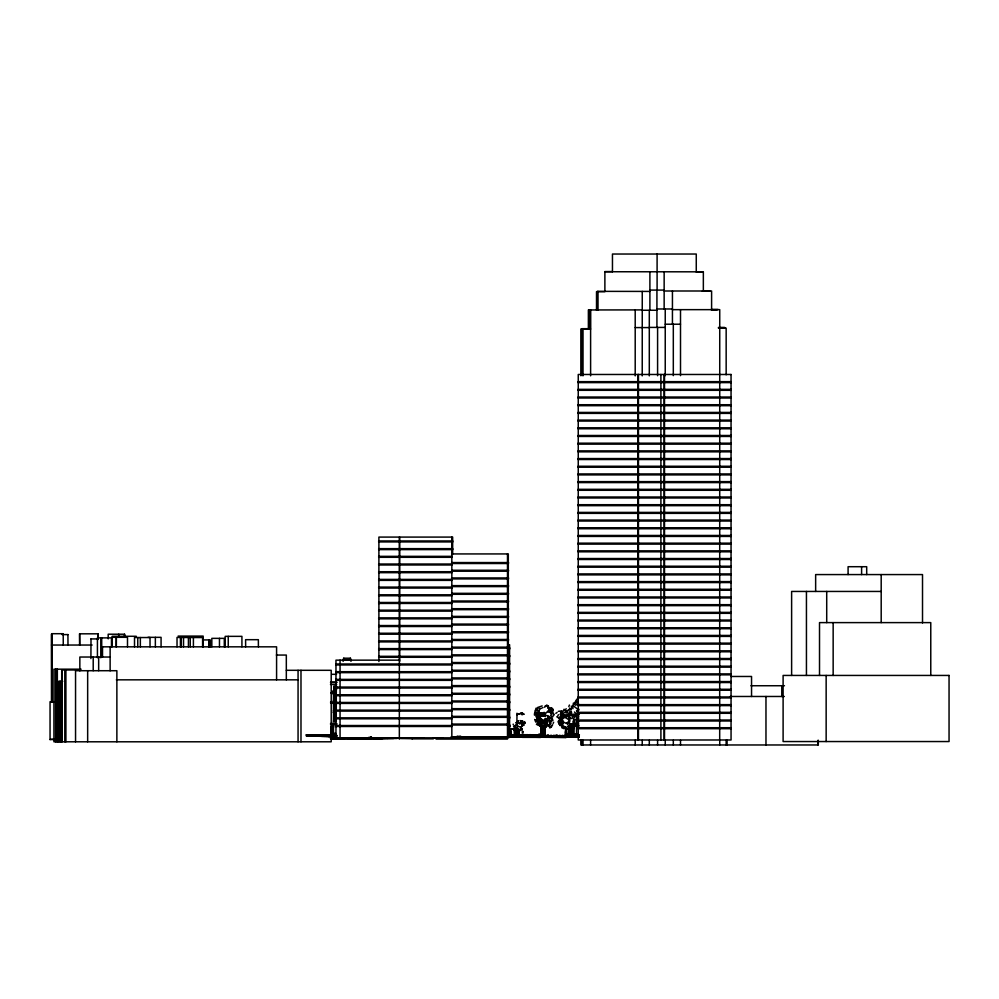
<?xml version="1.0" encoding="UTF-8"?>
<svg xmlns="http://www.w3.org/2000/svg" width="999" height="999" viewBox="0 0 999 999"><rect width="100%" height="100%" fill="white"/><g stroke="black" fill="none" stroke-linecap="round" stroke-linejoin="round"><path stroke-width="1.5" d="M514.485 730.194L514.423 727.097M514.922 735.701L514.872 726.423M515.097 735.177L515.034 728.995M516.683 733.378L516.695 730.419L516.67 734.827M540.871 725.736L540.921 735.002L542.207 735.102M543.843 735.014L543.793 728.845M569.567 728.521L569.617 735.102L569.505 728.945M569.83 735.714L569.78 726.448M571.49 735.052L571.44 724.238L571.89 735.052M576.548 735.177L576.423 713.548M569.792 735.052L569.73 728.945M542.682 729.832L543.506 728.87L542.682 728.87L542.682 735.776M544.505 734.764L544.542 727.871C546.403 726.186 544.193 729.108 543.406 727.559M565.709 727.422L565.621 737.437L544.268 737.212M566.333 735.276L566.196 728.808L566.071 735.976L566.071 729.058M569.105 734.964L569.48 728.134M569.23 728.521L569.193 735.102L569.143 728.521M578.571 715.009L577.772 711.313L576.56 710.689L578.721 709.914L578.733 709.028L577.684 709.165L573.014 705.594M518.768 735.901L518.768 730.656M542.682 728.858L542.582 735.776L543.331 735.589L543.319 727.871M569.005 734.964L569.068 728.383M544.368 734.764L544.43 727.871M565.609 727.422L565.459 735.276L566.995 735.314M566.008 728.795L565.884 735.876L566.683 735.876L566.433 729.058M538.286 713.935L538.299 712.974M443.194 737.749L433.366 738.061M398.913 738.461L412.312 738.723M541.995 735.901L541.995 725.299L541.82 735.901M562.037 718.331L560.676 715.646L560.651 716.945L561.575 714.11M550.087 727.359L549.725 727.934L551.46 726.922L551.635 725.486M536.251 715.684L536.463 717.607M543.231 722.377L540.671 722.439L538.886 720.404L538.823 722.664M541.333 720.529L541.296 722.052M541.808 728.97L541.92 725.299M543.793 722.314L543.856 720.891M548.951 725.649L548.975 724.824M538.411 718.456L538.985 716.758M541.196 734.14L541.246 727.834L541.508 734.14M541.808 734.415L541.833 733.453L541.957 734.415M369.705 737.749L371.74 737.874L363.299 737.911M562.699 726.635C563.411 729.37 560.639 727.497 562.649 727.172L562.874 725.661L564.41 726.548L563.661 727.534M518.369 723.201L517.569 723.164L517.944 722.602L519.43 723.663L521.166 720.803L521.94 726.048M566.033 735.876L567.295 734.427L578.921 734.677L566.658 734.44L567.857 734.49M541.87 733.703L541.82 734.665L541.858 728.109L542.282 735.901L542.082 725.299L542.17 735.901M552.022 718.631L551.336 721.041L549.25 719.742L549.712 721.428L548.476 720.479M540.746 722.839L537.662 720.316L537.549 718.88M538.823 712.062L539.81 708.541M570.928 725.674L571.028 724.213M520.154 727.022L519.33 726.76M520.654 713.473L522.514 713.099M577.135 714.522L577.797 714.173L576.585 714.198L576.485 715.571L575.099 714.073L572.627 716.87M517.869 723.438L517.944 722.602M567.07 715.172L569.068 715.384L569.48 713.336L571.341 711.738L571.778 714.66M517.757 729.869L519.517 730.431M518.906 730.394L519.93 730.631M538.736 715.796L537.737 715.721L538.723 719.005L537.737 715.721L540.047 714.322L547.39 715.771M545.604 726.385L545.192 727.509L543.831 726.685L544.467 724.55L545.704 723.975L547.19 724.962L546.041 727.185L544.655 727.784M538.299 718.393L537.999 715.546M543.156 723.825L544.18 723.476M562.524 724.013L562.35 725.024L561.45 724.675L562.887 723.788L562.862 721.703L560.601 720.192L560.227 723.513M519.43 723.663L520.529 723.513L520.691 722.427M569.068 715.384L571.253 715.034L571.341 711.738M538.973 714.235L539.885 712.836M561.388 723.014L559.952 722.664L559.29 720.716L560.776 720.054L560.464 720.828L562.412 721.303M561.913 722.152L562.862 721.703L566.258 723.438L566.908 722.801M537.662 722.814L539.26 721.228M566.72 735.426L566.87 734.789M566.595 736.026L564.36 736.063L566.57 736.138L566.483 735.014L566.52 737.075L578.995 737.262M536.7 718.156L538.349 715.371L540.222 714.922M570.966 735.651L567.007 735.739L578.296 734.952M545.192 718.381L545.029 719.193L545.978 718.456M534.827 713.948C535.377 709.877 533.429 716.37 535.102 715.134M562.612 717.07L563.386 715.197L564.81 715.346M570.966 734.764L567.307 734.802L579.42 734.877L567.082 734.452L578.896 734.665M571.977 716.246L572.19 715.284M550.524 723.701L548.851 726.523M540.796 714.809L541.433 714.01M568.269 737.012L567.557 737L571.153 737.175L567.557 737.112L567.02 735.714L578.296 735.826L578.309 734.665L574.625 734.552L574.637 735.901L578.296 735.801L570.966 735.826M566.545 736.213L543.044 736.163L544.08 735.913M566.982 735.838L578.296 735.951M540.059 724.063L538.548 722.539M538.898 716.982L539.11 718.293M560.726 718.281L561.163 720.541L563.074 718.606M545.092 725.224L544.443 725.624L545.491 725.486L546.378 723.676L545.491 722.702L544.118 723.239M576.411 725.886L575.674 726.348L575.836 723.763L577.297 723.313L578.646 724.5M547.714 716.333L548.601 717.095L548.239 718.356L548.064 717.519M560.114 714.297L561.638 715.234L560.589 713.149L561.788 711.3L561.738 713.174M547.902 718.568L548.601 717.095M538.336 718.706L540.259 717.07M539.285 718.993L539.984 718.618L541.396 719.992L539.697 721.615L538.036 720.554L537.837 719.043M537.187 718.181L538.336 716.807M571.178 708.89L571.965 706.605L571.216 706.143M569.929 725.699L570.204 724.862L569.717 725.761M343.119 661.338L343.594 658.216L350.512 658.216L350.986 661.338M541.108 713.773L541.408 712.874L542.819 713.848L542.832 713.036L539.722 713.86M577.547 720.978L578.646 721.74L578.234 721.053L731.206 720.991L731.206 720.029L578.096 720.029L577.996 721.74L576.411 723.676L577.16 724.45L575.474 725.087M569.505 727.497L570.529 725.124L569.892 724.962M506.493 736.875L510.826 736.763M539.722 726.011L540.809 723.863M572.614 705.394L574.937 703.046L573.226 703.246M552.435 711.925L553.171 709.939L552.597 708.728L549.812 707.604M515.422 728.845L515.934 727.896M542.844 728.171C543.793 726.173 542.095 729.158 543.931 727.472L544.08 734.402M549.949 724.263L550.399 723.076M573.064 721.703L573.838 719.417L572.439 717.881M568.806 706.605L569.418 705.032M524.45 723.588L524.875 722.502L524.812 723.488M515.984 724.75L515.646 725.549L517.969 726.173M547.427 718.256L547.077 719.317M545.891 722.814L546.028 723.463L547.102 722.539M539.847 714.71L541.208 714.897M539.86 716.807L540.172 716.083M553.134 723.413L553.658 722.215M537.012 718.343L537.737 716.82M537.275 708.653L535.139 711.026L536.176 708.041M543.119 725.823L542.42 726.76L540.846 725.936M546.266 726.223L547.19 724.962M538.473 734.69L541.783 734.977M573.938 721.703L574.35 719.467M537.549 722.215L539.697 721.615M518.056 720.679L517.357 722.202L518.006 721.315M538.623 734.777L537.624 735.539L537.637 736.65L538.573 736.638M538.723 734.427L540.009 734.44M560.901 725.012L561.95 725.124L561.313 724.762M568.493 728.833L569.967 728.995L569.492 735.127L569.355 728.521L569.517 735.102M566.933 729.258L569.917 729.12L568.443 728.708M569.917 728.146L570.354 727.272M572.127 726.061L571.49 727.135M550.412 721.678L551.223 720.966L549.775 722.889L550.849 723.526M539.847 734.552L538.536 734.577L541.833 734.577M544.418 723.563L544.93 720.803L541.446 719.58M573.975 718.031L576.585 714.198M539.01 715.796L539.497 714.959M544.63 720.479L546.441 718.88L547.265 720.903M557.792 715.759L558.429 714.71M543.081 735.514L544.093 735.439L537.699 736.151M577.072 735.177L576.86 733.728L576.011 735.177M566.833 723.276L569.393 720.754L569.942 721.228L568.706 718.306M543.244 727.871L543.069 735.776L546.128 735.938M576.735 700.736L575.961 701.885L577.772 701.685M574.038 722.464L574.512 721.827M544.28 723.026L545.766 722.664L546.928 725.611M551.023 717.369L549.225 718.756L548.426 718.318M563.561 728.658L564.323 727.572L565.072 728.646M575.037 702.297L576.81 699.188L577.909 699.412M540.746 713.761L541.083 714.497M537.749 718.731L537.862 719.692L537.799 716.171M547.265 723.239L547.777 722.639L546.753 723.214M558.766 720.691L558.029 721.703L559.003 723.713M548.226 726.435L550.337 724.063M565.521 710.826L567.02 710.976L566.283 711.962L566.982 712.737L569.48 713.336M553.171 709.939L551.648 711.912L553.171 709.939L552.41 710.152M543.044 735.813L542.869 728.858M569.63 717.407L570.242 718.531L570.953 717.944L567.744 715.147L564.685 714.822M536.513 708.94L538.648 707.879M565.746 727.834L564.747 728.321L564.323 727.572M565.734 715.946L565.284 716.495L567.157 716.857M536.675 719.093L537.4 716.795M559.165 719.068L559.964 718.106M545.591 726.922L545.342 727.871M545.541 725.224L544.805 725.861M540.958 734.964L538.349 735.064L539.972 734.977M538.424 736.063L538.249 735.089L539.148 735.102M564.71 727.459L565.309 726.797M516.358 734.827L516.583 733.378L517.42 734.827M576.236 733.728L577.072 733.978M521.853 729.033L521.665 728.246L520.129 729.245L520.554 729.757M551.473 726.061L552.684 724.737M544.555 707.217L546.865 705.294L548.339 705.893L549.113 709.49L548.376 708.029M572.789 725.724L573.488 724.962M570.604 724.4L569.992 735.714M546.74 721.615L545.891 721.615M550.586 710.751L552.347 708.978L551.623 707.904M538.149 722.015L538.998 721.228M546.89 720.267L545.029 721.203M573.351 722.714L572.452 723.576L573.264 723.726M552.435 717.232L553.796 714.809L552.709 712.262M574.662 726.273L575.349 725.624M520.529 723.513L521.166 720.803M541.995 715.334L541.508 715.784L543.593 716.008M517.007 727.909L515.896 728.683L517.02 729.208M540.334 717.994L541.633 718.868L540.896 718.668M578.109 721.74L578.234 721.053M561.55 715.721L560.914 716.308L560.676 715.646M568.693 709.927L569.368 709.34M517.744 722.639L516.57 723.701L517.182 723.463L515.709 722.602M545.367 716.171L544.355 716.258M559.44 718.106L560.664 717.257M565.559 709.402L566.283 708.791M520.529 726.71L521.041 727.085M550.936 722.052L552.484 720.204L552.422 718.818M542.395 726.073L543.044 725.549M515.197 729.008L515.259 735.177M578.821 721.091L577.759 722.477M545.417 715.296L545.379 713.586L548.414 710.851L550.824 711.95M522.927 724.013L524.875 722.502L522.24 724.163M539.572 725.324L540.884 725.861M540.709 713.398L541.408 712.874M567.032 716.058L567.894 715.409M569.717 714.772L571.028 713.798L570.554 712.212M575.936 714.622L574.15 715.921M538.748 715.159L540.047 714.322L541.421 716.071M549.525 710.027L550.524 709.302M555.831 713.361L557.105 712.437M562.187 714.922L560.252 716.37L560.476 718.106L556.705 716.82M569.068 719.143L569.742 718.668L568.955 718.306M542.882 723.551L539.735 723.014M573.538 703.721L577.509 702.434M546.291 722.876L544.517 722.727M571.403 728.546L572.14 728.021L570.167 726.773M516.071 729.133L515.197 729.807L516.52 729.07M538.049 722.152L539.348 721.615L538.648 721.116L539.235 721.615M546.915 721.503L547.952 720.803L546.753 719.517M570.829 729.607L571.64 729.07M544.08 712.437L543.631 713.935L545.279 715.009L544.08 712.437L544.992 714.285M539.847 726.086L540.796 726.41M576.723 721.94L578.721 720.641L577.285 721.328M544.717 715.709L545.442 715.646M543.119 715.584L541.995 715.596L542.569 715.234M539.073 718.119L537.487 719.53L538.311 719.355M524.6 721.59L524.537 722.677M535.576 721.378L536.488 719.829M563.448 710.689L564.76 709.914M522.877 725.674L522.065 726.048M577.759 724L578.671 723.476L578.196 722.864M570.766 714.185L571.94 714.61M578.721 726.523L576.76 726.797M542.869 726.985L541.72 726.56M577.185 714.697L577.872 714.173M542.295 707.904L542.994 707.529M572.614 724.462L574.462 722.814L574.313 720.616M542.42 723.189L543.556 722.589M567.382 724.725L568.056 724.4M541.995 715.559L542.857 715.434M571.69 724.063L570.779 724.5L568.331 722.327M537.599 716.857L538.911 717.344M577.772 714.26L578.533 713.873M577.834 714.36L579.208 713.835M522.202 725.574L523.064 725.124M563.973 717.906L565.097 717.419L569.168 719.904M544.055 713.149L544.692 712.874L545.192 715.971L544.917 715.184M537.512 707.529L542.157 705.918M565.621 737.437L565.909 734.989L566.945 735.164M568.518 726.46L569.343 726.123M567.02 710.976L564.26 710.576M541.995 719.917L543.206 720.429L543.256 721.615M540.084 708.766L541.271 708.291M521.216 735.988L522.752 736.001L521.828 735.988M521.59 713.149L516.87 714.635L517.807 714.173M509.49 735.801L522.302 735.664L517.894 735.626M522.44 736.95L540.659 737.362L522.315 737.337L522.752 735.664L520.467 735.626M522.577 736.812L508.841 736.95L509.59 736.862M545.179 705.918L546.865 705.294M565.784 735.539L566.558 735.314M574.088 703.708L575.486 703.184M517.807 714.26L518.756 713.823M520.092 736.713L522.315 736.738L506.518 736.8M578.421 713.973L579.183 713.648M522.302 735.664L519.68 735.689M564.198 710.326L564.91 710.089M538.748 717.482L541.183 715.784L540.496 715.034M578.571 703.721L575.474 705.207L574.338 704.083M522.077 736.837L517.082 736.925M573.588 715.184L572.777 715.309L573.164 716.246M518.818 713.998L520.679 713.386M535.576 719.904L536.038 719.829M567.969 726.922L571.378 723.95M539.497 718.169L537.974 718.194M547.702 706.081L548.339 705.893L547.564 706.443L547.839 708.154M559.89 724.462L560.764 724.2L559.14 722.677M543.631 713.935L541.283 714.66M522.315 735.888L508.628 735.776M549.225 718.756L550.936 718.269M522.352 737.237L520.641 737.062M521.915 735.801L509.153 735.838M566.77 735.214L564.897 735.301L578.296 735.027L566.383 735.314M546.078 725.262L546.99 725.012M568.369 723.014L569.118 722.826M569.03 726.335L567.182 726.723M565.684 735.114L567.045 734.814M560.814 712.574L561.688 712.262M548.913 709.814L549.188 711.962L549.038 710.963M569.792 725.074L570.741 724.874M561.351 711.9L562.849 711.575M543.406 727.984L544.318 727.859M575.099 719.804L577.035 719.405L578.209 717.182L578.846 718.269M536.913 717.394L537.812 717.207M540.659 736.275L540.609 737.362M516.258 724.1L517.02 723.975L517.395 725.436M542.869 715.621L544.73 715.833M517.757 720.903L518.493 720.791M519.38 735.177L522.44 735.102L521.366 735.064M560.402 711.226L562.037 711.026M415.384 737.761L414.135 737.786L415.759 737.749M521.615 735.139L520.766 735.152L522.29 735.114M520.966 735.514L522.315 735.426M541.82 726.76L540.297 726.535M529.957 735.376L529.22 735.439L531.393 735.364L530.656 735.439M532.829 735.364L532.08 735.426L534.265 735.351L533.516 735.426M535.689 735.351L534.952 735.414L537.125 735.351L536.388 735.414M522.04 735.489L522.789 735.414L521.628 735.414M511.7 735.189L521.865 735.127M567.994 734.49L567.12 734.44L569.78 734.552M558.316 711.325L559.927 711.213M542.145 713.773L543.444 713.686M538.424 735.064L541.421 735.102M539.91 735.514L538.236 735.526L541.046 735.464M567.557 729.183L568.781 729.108L568.156 728.646M522.427 735.464L521.615 735.476M544.405 735.976L545.978 735.926L545.978 737.012L537.649 736.862L543.231 736.975M545.841 735.976L546.928 735.913L537.637 735.701L542.644 735.651M331.106 736.663L333.291 736.55L333.241 735.476L332.217 735.526M332.767 736.575L332.217 736.538M554.058 735.938L552.959 736.001L555.481 735.938L554.383 736.001M556.905 735.951L555.806 736.013L558.329 735.951L557.242 736.013M521.578 713.149L522.539 713.099M331.568 735.439L333.291 735.476L331.019 735.589M527.959 734.777L530.656 734.715L529.233 734.715M530.794 734.789L533.491 734.74M523.701 734.752L526.398 734.702M526.535 734.764L527.809 734.702L525.124 734.764M520.866 734.752L523.551 734.69M566.933 734.964L565.921 734.989M517.182 734.752L519.742 734.764M520.716 734.69L519.443 734.752L522.14 734.69M544.08 735.077C541.733 736.313 546.191 730.569 544.18 727.297M414.135 737.786L415.072 737.761M399.775 738.124L400.499 738.099M421.815 737.749L405.956 738.186M513.036 724.287L513.523 724.312M396.89 738.161L397.614 738.136M410.601 737.761L404.97 737.861M423.876 737.749L401.635 738.298M406.418 737.824L408.916 737.811L403.371 737.949M407.804 737.811L410.339 737.749M452.11 736.862L456.431 736.75M521.316 735.139L520.292 735.152M543.394 736.138L544.018 727.297M401.71 737.986L413.911 737.761M398.788 738.011L403.471 737.911M403.821 737.999L406.705 737.936M451.398 736.837L455.731 736.75M398.326 738.024L404.62 737.974M452.722 737.012L464.26 736.775M403.683 738.261L389.398 738.286M519.855 735.164L520.591 735.152M394.33 738.099L406.543 737.761M398.838 738.099L384.39 738.249M451.473 737.562L460.127 737.387M543.506 737.274L566.52 737.424M333.828 737.911L343.094 737.924M399.038 738.036L387.162 738.348M397.302 738.386L330.956 738.573M393.594 738.473L331.568 738.898M518.856 735.189L519.717 735.177M389.997 738.186L391.571 738.149M391.933 738.124L396.153 738.099M387.962 738.311L384.278 738.398A117.258 3.047 -0.8 0 1 380.095 738.386L377.485 738.373L385.164 738.211M490.984 736.8L492.195 736.763L477.984 736.95M517.719 735.202L518.656 735.189M519.393 735.539L513.998 735.614M386.138 738.249L387.587 738.224L384.69 738.224M390.934 738.136L392.382 738.111M393.256 738.136L394.705 738.124M378.621 738.286L387.237 738.224M399.775 737.999L400.499 737.986M379.957 738.461L382.842 738.423M330.756 737.25L336.213 737.187M333.991 737.212L336.875 737.175M509.178 734.864L511.675 734.952M510.089 735.152L509.115 735.227M515.809 735.227L517.457 735.214M377.073 738.511L384.59 738.249M386.613 738.199L391.82 738.161M396.89 738.074L397.614 738.074M375.624 738.523L377.859 738.461M330.544 737.187L331.98 737.175M508.853 734.989L510.264 734.964M331.393 737.175L336.313 737.125M567.345 734.427L578.296 734.652M331.356 737.537L335.689 737.487M513.698 735.252L516.158 735.227M537.624 735.564L538.573 735.564M388.723 738.199L390.159 738.186M373.539 738.511L378.584 738.348M511.263 734.44L508.503 734.615M508.404 735.052L511.388 734.902M514.622 734.977L518.331 735.002M517.557 735.014L508.766 735.289L514.797 735.239M508.591 735.664L514.348 735.614M469.318 737.037L479.595 736.9M488.424 736.962L507.155 736.763M374.113 738.411L375.686 738.386M386.039 738.236L387.475 738.224M475.786 737.299L507.892 736.787M370.267 738.448L374.588 738.398M383.229 738.236L381.506 738.273M468.843 737.412L492.32 737.125L491.608 737.125M508.941 733.316L510.876 733.303M508.341 734.377L511.538 734.253M508.578 736.063L517.157 735.988M464.985 737.075L470.929 736.987M468.631 737.175L481.443 737.15M369.917 738.448L371.366 738.436M464.51 737.437L471.453 737.349M366.883 738.473L371.216 738.436M378.896 738.273L380.332 738.261M317.744 735.951L316.733 735.926L316.733 734.839L319.755 734.939M508.766 734.415L511.7 734.415M316.733 735.926L331.356 736.076M330.944 736.95L333.991 736.925M515.521 736.001L517.832 735.901L517.807 737.012L454.42 737.487M331.406 737.312L335.739 737.287M465.771 736.787L470.429 736.763M466.595 737.025L462.087 737.1M364.747 737.761L360.414 737.786M456.58 737.237L457.704 737.225M463.936 737.2L472.564 737.112M475 737.1L507.492 736.875L506.805 736.875M461.625 737.462L467.132 737.387M520.716 736.987L517.082 737.025L517.832 735.826L517.082 735.851M362.55 738.498L367.37 738.473M380.07 738.286L382.068 738.273M537.275 722.926L538.823 723.576M509.602 734.452L511.338 734.427M331.281 735.726L334.265 735.714M508.416 734.764L510.314 734.752M566.183 734.952L566.558 734.952M516.982 735.626L514.847 735.701M333.079 736.937L336.875 736.912M331.368 736.812L334.503 736.8M516.808 735.988L517.807 735.938M522.465 735.988L523.838 735.963M461.438 736.812L466.87 736.775M461.101 736.812L463.711 737.05M516.595 736.713L513.748 736.738L520.229 736.7L519.018 736.713M459.203 737.112L466.795 737.15M467.769 737.137L476.111 737.1M356.468 737.799L363.012 737.774M462.799 737.412L459.99 737.312L459.99 736.238M520.691 737.025L519.967 737.025L519.992 735.801L520.691 737.025L517.107 737L519.617 737.062M458.741 737.474L460.189 737.474M374.538 738.298L375.986 738.298M358.229 738.523L363.037 738.498M377.185 738.298L379.42 738.286M561.538 723.788L562.887 723.788M307.355 734.802L306.406 734.802L306.406 735.876L312.924 736.026M508.803 734.64L511.138 734.627M508.703 734.752L511.226 734.752M306.406 735.876L309.865 735.913L309.24 735.888L309.815 734.827L308.803 734.802L308.803 735.888M331.768 735.726L336.576 735.701L332.917 735.714M566.533 735.876L566.083 728.808M508.803 735.726L511.138 735.714M516.458 735.639L518.356 735.626M334.265 736.8L335.951 736.787M516.982 735.988L519.617 735.988M456.006 736.825L461.775 736.812M461.026 737.175L452.16 737.087M463.086 737.162L468.868 737.137M358.978 737.799L347.44 737.824M456.705 737.2L461.75 737.212M461.638 737.162L464.11 737.15M353.209 737.811L356.094 737.811M458.091 737.587L452.335 737.599M330.469 738.411L373.089 738.311L364.76 738.311M353.896 738.536L358.716 738.523M369.293 738.323L370.741 738.311L370.704 737.237M374.3 738.311L375.924 738.298M352.934 738.536L354.383 738.536M517.882 734.702L519.293 734.69L517.37 734.752M540.921 735.464L541.645 735.551M451.336 736.837L457.105 736.837M537.637 736.725L542.644 736.725M451.985 737.137L462.662 737.15M452.709 737.449L455.594 737.449M367.295 738.323L370.954 738.311L370.954 737.225M348.601 738.548L354.033 738.536M364.972 738.323L367.857 738.323M342.457 738.761L330.919 738.773M348.114 738.548L349.7 738.548M612.462 271.578L604.882 271.578L604.882 291.683L596.515 291.683L596.515 310.214M604.919 271.74L703.346 271.828L703.346 291.034M702.697 272.065L696.266 272.065L696.266 254.033L612.462 254.033L612.462 271.74M649.899 290.085L664.148 290.085M664.148 290.996L711.6 290.996L711.6 309.653M702.322 291.184L709.952 291.184M649.899 291.421L597.34 291.358L597.34 310.264M656.93 308.978L672.439 308.978M711.163 309.465L718.031 309.465M672.439 309.653L719.742 309.653L719.692 739.984M642.257 309.902L588.374 309.952L588.374 329.008M711.226 309.777L716.97 309.777M642.257 310.252L656.93 310.252M665.234 324.213L680.506 324.213M649.3 327.41L665.234 327.41M718.481 327.422L724.55 327.422M635.202 327.585L649.3 327.585M718.356 327.984L725.286 327.984M719.392 328.147L726.161 328.147L726.161 374.812M590.347 328.696L581.98 328.696L581.98 375.474M590.609 329.096L580.844 329.008L580.844 375.749M452.797 540.958L378.696 540.958L378.696 541.92L452.797 541.92M452.797 548.651L378.696 548.651L378.696 549.612L452.797 549.612M451.835 553.933L508.304 553.933L508.329 737.05M881.193 591.445L791.62 591.445L791.62 675.436M79.67 633.816L79.67 645.042L79.558 633.816L98.252 633.816L98.252 639.422L98.152 633.816M124.55 634.215L124.55 637.312L124.6 634.215L108.179 634.215L108.229 638.861M62.038 634.59L67.982 634.59M178.109 636.088L203.159 636.088L203.234 646.828M136.289 636.276L112.238 636.276L112.238 639.285M147.989 637.337L161.076 637.337L161.076 646.828M90.909 638.923L97.827 638.923M202.972 639.922L210.302 639.922L210.302 646.828M508.329 644.767L509.59 644.767L509.59 737.05L451.56 737.05M51.473 645.042L92.133 645.042M101.711 646.828L276.586 646.828L276.586 679.832M508.329 647.889L509.74 647.889L509.74 648.851L508.329 648.851L508.454 647.152L451.685 647.152L451.685 648.114L508.454 648.114M276.348 655.057L286.326 655.057L286.326 679.832M508.329 655.581L509.74 655.581L509.74 656.543L508.329 656.543L508.454 654.845L451.685 654.845L451.685 655.806L508.454 655.806M110.127 657.03L79.845 657.03L79.845 670.903M343.594 659.902L350.512 659.902M399.637 660.152L335.964 660.152L335.964 737.786L331.568 737.811M508.329 663.274L509.74 663.274L509.74 664.235L508.329 664.235L508.454 662.537L451.685 662.537L451.685 663.498L508.454 663.498M81.094 669.18L53.934 669.18L53.934 741.795L331.206 741.795L331.206 670.304L286.326 670.304M80.457 669.979L61.701 669.979L61.701 741.795M508.329 670.966L509.74 670.966L509.74 671.927L508.329 671.927L508.454 670.229L451.685 670.229L451.685 671.191L508.454 671.191M331.893 674.313L336.526 674.313M731.131 676.473L751.548 676.473L751.548 696.478M508.329 678.646L509.74 678.646L509.74 679.607L508.329 679.607L508.454 677.921L451.685 677.921L451.685 678.883L508.454 678.883M116.359 679.832L298.064 679.832M62.712 681.318L58.529 681.318L58.529 741.795M330.582 682.13L336.813 682.13M330.519 682.492L336.813 682.492M330.482 684.465L336.7 684.415M750.936 685.739L784.465 685.739M334.278 686.338L336.675 686.338M508.329 686.338L509.74 686.338L509.74 687.3L508.329 687.3L508.454 685.614L451.685 685.614L451.685 686.575L508.454 686.575M334.278 687.924L336.675 687.924M334.278 689.697L336.675 689.697M333.791 689.984L336.039 689.984M336.039 690.272L333.791 690.272L333.891 686.051L334.278 689.984M331.88 691.146L336.401 691.146M331.156 692.582L336.401 692.582M331.156 693.181L335.701 693.181M336.226 693.493L333.241 693.493L333.241 694.218L336.226 694.218M508.329 694.03L509.74 694.03L509.74 694.992L508.329 694.992L508.454 693.294L451.685 693.294L451.685 694.255L508.454 694.255M333.916 694.505L336.001 694.505M730.182 696.478L784.302 696.478M333.916 697.14L336.001 697.277M333.916 700.511L336.001 700.511M333.429 700.799L336.151 700.799M336.151 701.086L333.429 701.086L333.529 694.218M54.321 701.735L50.05 701.735L50.05 739.56M508.329 701.723L509.74 701.723L509.74 702.684L508.329 702.684L508.454 700.986L451.685 700.986L451.685 701.947L508.454 701.947M330.569 702.072L336.775 702.072M330.569 702.796L336.775 702.796M336.226 703.583L333.241 703.583L333.241 702.871M333.916 703.883L336.001 703.883M508.329 709.415L509.74 709.415L509.74 710.376L508.329 710.376L508.454 708.678L451.685 708.678L451.685 709.64L508.454 709.64M333.916 710.364L336.001 710.364M333.429 710.651L336.151 710.651M336.151 710.938L333.429 710.938L333.529 703.583M336.226 711.763L333.241 711.763L333.241 712.487L336.226 712.487M333.916 712.774L336.001 712.774M333.916 716.37L336.001 716.37M572.839 716.246L573.551 716.246M333.916 716.52L336.001 716.52M508.329 717.107L509.74 717.107L509.74 718.069L508.329 718.069L508.454 716.37L451.685 716.37L451.685 717.332L508.454 717.332M333.916 720.941L336.001 720.941M333.429 721.228L336.151 721.228M336.151 721.515L333.429 721.515L333.529 712.487M546.728 721.915L547.539 721.915M331.094 723.226L335.614 723.226M330.544 723.825L336.738 723.825M330.482 724.025L336.888 724.025M509.053 724.337L509.652 726.972L509.19 724.337M573.651 724.525L572.564 724.525L572.564 727.16L573.651 727.16M331.281 724.874L335.939 724.874M508.329 724.799L509.74 724.799M571.84 724.962L570.766 724.962L570.766 727.609L571.84 727.609M508.454 725.024L451.685 725.024L451.685 724.063L508.454 724.063L508.466 725.749L509.74 725.749M524.238 725.124L523.314 724.662M331.406 726.186L333.753 726.186L333.753 726.897L331.406 726.897M330.844 727.185L333.092 727.185M540.684 727.559L541.508 727.559M573.626 727.884L572.452 727.884L572.39 729.282M518.444 726.323L516.171 728.308L514.448 728.096L514.547 735.139L514.373 729.245M541.383 728.283L542.22 728.283M571.678 728.321L572.827 728.321L572.827 729.282L571.678 729.282M569.48 728.87L570.304 728.87L569.48 729.832M572.452 728.845L573.626 728.845M515.147 729.058L510.601 728.933L510.601 735.139L510.776 729.245M569.58 728.983L570.404 729.944M510.601 729.245L514.547 729.245M541.383 729.245L542.22 729.245M330.844 729.532L333.092 729.382M569.318 729.357L570.142 729.357M515.134 729.932L513.961 729.932L513.961 728.97M330.844 732.23L333.092 732.23M330.681 732.529L333.566 732.529L330.681 732.816M331.256 733.441L335.901 733.441M516.358 733.616L517.42 733.616M508.404 734.515L511.5 734.515M514.298 734.74L517.382 734.74M573.801 734.615L573.713 723.8M510.776 734.777L514.46 734.777M543.256 735.052L544.255 735.014L544.243 727.297M515.022 735.177L515.484 728.995L515.434 735.177M519.355 735.626L519.942 735.626M541.57 735.564L537.637 735.701M569.755 735.714L570.204 724.899L570.167 735.714M451.835 736.787L508.304 736.787M451.536 737.499L452.972 737.499M335.964 737.786L508.778 737.874M333.953 737.999L342.108 737.986M366.496 738.011L370.829 738.011M362.949 738.336L365.846 738.323L360.651 738.298M365.06 738.011L366.658 738.011M373.489 738.323L396.84 738.323M340.896 738.548L344.268 738.548M412.025 738.86L433.329 738.86M436.039 739.073L507.492 739.073M51.473 739.248L55.082 739.248M49.95 739.56L54.57 739.56M514.647 734.74L515.846 734.74M519.68 734.764L518.881 734.764M522.277 734.752L524.975 734.69M325.187 735.089L336.563 735.202L332.917 735.276M540.696 735.501L542.07 735.514M528.833 736.263L540.859 736.288L537.949 736.163M522.29 736.201L529.07 736.263M451.511 737.175L452.959 737.175M341.383 737.824L331.081 737.811M338.286 737.999L371.591 738.311L371.591 737.225M358.604 738.323L361.501 738.323M338.499 738.548L341.383 738.548M355.706 738.323L359.203 738.323M330.781 738.536L339.598 738.548M537.45 717.369L538.424 717.369M515.609 734.74L516.708 734.74M335.227 735.102L306.206 734.789L313.948 734.977M577.659 736.026C573.001 736.3 567.669 735.014 565.871 737.025M334.166 735.252L327.497 735.227L335.314 735.464M520.467 735.988L521.49 735.988M522.315 736.251L523.301 736.251M309.24 735.888L318.781 735.988M538.099 736.812L544.268 736.85M329.121 735.202L327.847 735.164L327.822 736.313L336.476 736.35M353.421 738.311L356.306 738.323M358.991 738.298L363.062 738.298M348.464 738.298L354.245 738.311M354.657 738.286L360.177 738.286M579.295 736.038L567.307 735.926L567.282 734.502M332.143 735.252L336.476 735.264M579.095 737.112L567.532 737.075L571.153 737.087M347.652 738.298L349.101 738.298M351.773 738.273L355.844 738.273M331.293 738.149L341.883 738.224M352.959 738.261L331.069 738.211M336.863 738.236L338.998 738.249M539.672 735.464L538.286 735.451M521.166 735.639L521.441 735.639M571.316 737.137L567.469 736.875L570.516 737M331.581 738.161L333.017 738.174M330.557 738.199L331.793 738.211M567.307 735.364L578.296 735.526M570.966 735.089L574.625 735.089M534.902 734.752L536.326 734.764M518.481 734.752L519.268 734.764M514.41 734.964L515.859 734.977M570.966 735.526L578.296 735.589L567.057 735.489L578.296 735.439M567.307 734.665L574.625 734.777M574.625 735.364L578.296 735.264M517.232 734.989L518.681 735.002M515.122 734.977L519.93 735.027M514.785 735.314L519.168 735.376M516.033 735.326L516.933 735.339M521.828 735.639L512.375 735.664M518.681 735.364L521.865 735.414M326.198 734.864L327.36 734.877M519.38 735.027L522.002 735.064M519.617 735.376L520.966 735.401M567.469 736.85L569.63 736.9M570.354 736.962L571.078 736.962M575.761 737.187L573.638 737.15M576.835 737.2L579.095 737.237M542.332 714.422L543.643 715.396L542.794 714.847M567.282 735.177L565.721 735.139M540.659 735.913L541.133 737M575.724 737.187L576.873 737.2M515.309 727.971L515.322 735.701L515.247 727.971L516.071 728.184M328.796 735.439L330.569 735.476M330.569 735.414L332.28 735.451M336.576 735.376L328.883 735.189M333.291 735.476L325.224 735.364M334.29 735.326L335.327 735.351M326.785 735.401L327.797 735.426M332.28 736.538L330.182 736.488M335.327 736.425L336.363 736.45M334.29 736.4L336.139 736.45M335.314 736.55L328.147 736.45M521.803 721.078L522.864 721.091L521.977 720.828M544.155 722.951L545.067 722.976M333.029 735.289L335.102 735.339M327.123 735.339L329.22 735.389M324.75 735.351L325.761 735.376M326.111 735.314L328.009 735.364M333.029 736.375L335.102 736.425M330.956 736.325L333.254 736.375M326.111 736.4L328.209 736.45M568.106 737.062L571.715 737.05L570.916 737.112M327.834 734.902L327.16 734.877L336.688 735.501M323.351 735.314L326.96 735.339L320.866 735.177M328.321 735.976L327.834 735.976M326.161 736.4L324.076 736.35M331.193 736.325L325.774 736.188M321.69 736.363L330.931 736.588L330.931 735.514M572.827 734.64L577.122 734.752M323.052 735.239L324.126 735.264M325.774 735.114L328.733 735.189M318.094 735.177L323.351 735.252M313.736 734.964L320.667 735.252M328.084 736.251L329.121 736.275M324.126 736.35L316.596 736.213M322.04 736.288L310.489 736.026M573.076 734.64L568.718 734.515M572.09 734.615L574.487 734.677M574.962 734.702L576.898 734.752M335.427 735.127L336.413 735.139M321.341 734.989L326.96 735.139M331.768 735.014L336.326 735.489M319.755 735.152L321.079 735.189M322.665 735.027L323.951 735.064M318.631 735.189L310.964 734.964M318.981 735.127L320.055 735.152M336.413 736.213L330.869 736.076M323.701 736.138L326.024 736.201M332.392 736.113L336.326 736.575M322.665 736.101L323.951 736.138M570.554 734.577L572.352 734.627M330.382 734.977L333.379 735.052M321.628 734.989L323.801 735.052M333.304 735.401L329.258 735.189M317.307 735.077L322.153 735.014M330.282 735.314L332.292 735.376M314.56 735.077L315.584 735.102M321.628 736.076L322.914 736.113M319.817 736.013L321.878 736.076M569.58 734.552L570.866 734.577M328.359 734.914L330.344 734.964M319.555 734.927L320.592 734.964M327.185 734.877L329.358 734.927M312.525 735.014L313.536 735.039M328.846 736.013L330.344 736.038M318.519 735.976L320.592 736.038M330.282 736.4L327.822 736.313M314.91 736.088L315.984 736.113M314.96 736.088L312.874 736.013M316.733 734.839L317.744 734.877M310.489 734.939L311.501 734.977M311.85 734.902L312.924 734.939M317.507 734.864L316.458 734.827L316.471 735.913M312.537 734.927L307.43 734.839M568.968 723.376L570.367 723.438M537.649 736.151L538.773 736.201M543.106 736.887L545.978 737.012M568.331 710.451L567.594 710.414L568.718 710.689M543.831 726.685L542.357 727.122L542.869 727.722M562.062 725.049L562.387 725.898M539.81 725.561L539.535 724.762M538.936 735.064L538.936 736.151M537.687 720.341L537.087 721.016L538.386 722.439M543.206 736.65L543.094 727.871M547.527 711.55L549.113 711.763M540.334 725.099L538.274 724.625M536.288 716.47L537.999 717.282L537.425 715.596L538.473 715.721M538.661 725.386L536.376 724.312M539.085 724.787L539.835 724.899M549.088 725.286L547.027 724.974L545.641 722.464M566.982 712.737L564.248 712.649L562.112 714.073L560.589 713.149M560.789 716.458L560.414 717.307M539.298 710.601L536.638 710.089L537.35 712.399L539.248 713.573M551.91 712.786L550.074 712.412L549.85 711.45M537.612 720.516L539.46 721.103M518.918 730.269L519.967 730.506M538.761 724.899L537.312 723.676M550.424 735.401L551.573 735.326M554.457 735.339L553.296 735.401M564.822 735.464L565.983 735.401M563.099 735.376L561.95 735.439M560.227 735.364L559.065 735.426M541.446 727.784L542.457 728.046M520.117 720.529L521.178 721.303M567.295 715.584L570.117 717.794M570.292 718.481L571.078 718.718M573.289 714.16L574.375 714.522M521.84 721.678L524.288 722.789M558.354 718.106L560.451 718.893M541.321 722.752L541.995 723.014L541.995 721.615M522.052 730.057L521.066 728.583M550.649 726.585L551.46 726.922M577.647 725.124L578.646 725.549M551.773 719.767L552.934 720.254M563.911 727.809L564.772 728.209M547.402 715.584L549 716.333M565.022 727.747L566.333 728.408M536.575 714.347L534.964 712.387L538.898 715.122M514.822 726.061L515.534 726.435M541.408 726.623L542.107 726.985M547.789 717.582L548.538 717.994M541.957 727.422L540.784 726.985L541.957 727.871L541.833 726.385M525.374 736.013L526.71 735.951M573.463 721.503L574.712 722.252M570.167 708.616L571.328 709.327L569.492 708.079M578.396 710.589L576.748 711.887L577.647 712.499M560.589 719.317L563.374 721.116M531.143 736.001L532.479 735.926M521.578 729.757L521.903 728.433M538.036 720.554L538.036 721.778L537.799 721.116M534.964 712.387L537.524 714.085M577.722 721.003L578.808 721.74M550.549 713.673L551.735 714.51M577.684 709.165L578.721 709.914M564.023 709.253L564.685 709.752M543.606 735.027L543.631 736.138M550.611 715.434L551.748 716.333M568.081 728.596L569.917 729.432L569.917 735.052L569.942 724.312M563.386 714.297L564.385 715.147M538.886 720.404L540.022 721.365M578.021 715.446L578.921 716.221M569.742 711.226L570.641 712.062M539.685 725.611L540.184 725.599M564.41 716.758L565.097 717.419M562.375 715.421L563.161 716.196M535.876 722.165L534.677 719.467M570.367 709.44L571.091 710.164M564.635 727.684L565.372 728.433M549.925 717.145L550.686 717.931M564.934 727.347L565.771 728.234M534.665 712.412L536.613 714.447M574.45 711.975L575.374 712.949M540.209 725.848L541.071 726.086L540.621 725.524M578.121 724.824L578.846 725.636M571.028 713.798L571.253 715.034L571.266 714.123M560.027 723.501L560.589 724.163M538.536 724.712L539.323 725.699M558.916 723.726L559.602 724.612M545.104 722.889L546.203 724.337M548.414 710.851L549.038 711.7M552.347 708.978L553.059 710.052M544.88 722.752L545.704 723.975M541.458 726.261L542.282 727.459M541.396 726.298L542.232 727.509M517.095 733.378L517.12 734.827L517.17 730.419L517.27 734.827M537.425 715.596L537.962 716.47M540.809 725.349L542.02 727.247L540.759 725.386M574.512 723.488L575.062 724.387M513.486 725.873L513.873 726.573M518.968 729.57L518.369 728.583M537.837 716.745L539.098 719.155M560.864 724.924L561.426 726.211M514.572 726.323L514.785 727.659M559.502 724.025L559.915 725.561M553.483 713.523L553.833 714.897M539.772 720.953L539.885 721.615M515.734 728.021L515.834 728.671M537.712 716.47L537.824 717.307M562.1 725.911L562.2 726.86M517.007 713.199L516.895 721.553M572.889 707.18L572.927 708.716M576.748 733.728L576.76 735.177M569.53 734.964L569.48 728.383L569.43 734.964M545.004 726.498L545.067 734.764M544.243 727.659L544.305 734.552M544.905 727.871L544.942 734.764M544.143 727.659L544.168 734.552M566.445 728.795L566.483 734.914M541.308 727.284L541.321 735.002L541.246 727.284M514.872 730.194L514.872 727.097L514.81 730.194M571.803 724.238L571.828 735.052M570.042 726.335L570.054 734.053M930.768 675.436L930.768 622.614L819.517 622.614L819.517 675.436M922.514 622.951L922.514 574.575L815.646 574.575L815.646 591.445M881.193 574.575L881.193 622.614M866.695 574.575L866.695 566.708L848.089 566.708L848.089 574.575M861.6 566.708L861.6 574.575M833.154 622.614L833.154 675.436M826.71 591.445L826.71 622.614M826.148 675.436L826.148 741.545M818.293 740.296L818.293 744.967L580.844 744.967L580.844 740.296M817.931 740.421L817.931 744.967M806.443 591.445L806.443 675.436M781.78 685.739L781.78 696.478M765.971 696.478L765.971 744.967M727.072 740.296L727.072 744.967M726.161 740.296L726.161 744.967M719.742 740.284L719.742 744.967M680.506 309.653L680.506 375.636M680.506 740.284L680.506 744.967M673.314 324.213L673.314 375.636M673.314 740.296L673.314 744.967M672.439 290.996L672.439 324.213M665.234 308.978L665.234 375.711M665.234 740.296L665.234 744.967M664.51 374.475L664.51 739.984M664.372 381.655L664.372 382.617M664.372 389.348L664.372 390.309M664.372 397.04L664.372 398.002M664.372 404.732L664.372 405.694M664.372 412.425L664.372 413.386M664.372 420.104L664.372 421.066M664.372 427.797L664.372 428.758M664.372 435.489L664.372 436.451M664.372 443.181L664.372 444.143M664.372 450.874L664.372 451.835M664.372 458.566L664.372 459.528M664.372 466.258L664.372 467.22M664.372 473.938L664.372 474.9M664.372 481.63L664.372 482.592M664.372 489.323L664.372 490.284M664.372 497.015L664.372 497.977M664.372 504.707L664.372 505.669M664.372 512.4L664.372 513.361M664.372 520.079L664.372 521.041M664.372 527.772L664.372 528.733M664.372 535.464L664.372 536.426M664.372 543.156L664.372 544.118M664.372 550.849L664.372 551.81M664.372 558.541L664.372 559.502M664.372 566.221L664.372 567.182M664.372 573.913L664.372 574.875M664.372 581.605L664.372 582.567M664.372 589.298L664.372 590.259M664.372 596.99L664.372 597.951M664.372 604.682L664.372 605.644M664.372 612.375L664.372 613.324M664.372 620.054L664.372 621.016M664.372 627.747L664.372 628.708M664.372 635.439L664.372 636.4M664.372 643.131L664.372 644.093M664.372 650.824L664.372 651.785M664.372 658.516L664.372 659.477M664.372 666.196L664.372 667.157M664.372 673.888L664.372 674.849M664.372 681.58L664.372 682.542M664.372 689.273L664.372 690.234M664.372 696.965L664.372 697.926M664.372 704.657L664.372 705.619M664.372 712.337L664.372 713.298M664.372 720.029L664.372 720.991M664.372 727.722L664.372 728.683M664.148 271.828L664.148 308.978M664.123 374.475L664.123 739.984M663.973 381.655L663.973 382.617M663.973 389.348L663.973 390.309M663.973 397.04L663.973 398.002M663.973 404.732L663.973 405.694M663.973 412.425L663.973 413.386M663.973 420.104L663.973 421.066M663.973 427.797L663.973 428.758M663.973 435.489L663.973 436.451M663.973 443.181L663.973 444.143M663.973 450.874L663.973 451.835M663.973 458.566L663.973 459.528M663.973 466.258L663.973 467.22M663.973 473.938L663.973 474.9M663.973 481.63L663.973 482.592M663.973 489.323L663.973 490.284M663.973 497.015L663.973 497.977M663.973 504.707L663.973 505.669M663.973 512.4L663.973 513.361M663.973 520.079L663.973 521.041M663.973 527.772L663.973 528.733M663.973 535.464L663.973 536.426M663.973 543.156L663.973 544.118M663.973 550.849L663.973 551.81M663.973 558.541L663.973 559.502M663.973 566.221L663.973 567.182M663.973 573.913L663.973 574.875M663.973 581.605L663.973 582.567M663.973 589.298L663.973 590.259M663.973 596.99L663.973 597.951M663.973 604.682L663.973 605.644M663.973 612.375L663.973 613.324M663.973 620.054L663.973 621.016M663.973 627.747L663.973 628.708M663.973 635.439L663.973 636.4M663.973 643.131L663.973 644.093M663.973 650.824L663.973 651.785M663.973 658.516L663.973 659.477M663.973 666.196L663.973 667.157M663.973 673.888L663.973 674.849M663.973 681.58L663.973 682.542M663.973 689.273L663.973 690.234M663.973 696.965L663.973 697.926M663.973 704.657L663.973 705.619M663.973 712.337L663.973 713.298M663.973 720.029L663.973 720.991M663.973 727.722L663.973 728.683M660.963 381.655L660.963 382.617M660.963 389.348L660.963 390.309M660.963 397.04L660.963 398.002M660.963 404.732L660.963 405.694M660.963 412.425L660.963 413.386M660.963 420.104L660.963 421.066M660.963 427.797L660.963 428.758M660.963 435.489L660.963 436.451M660.963 443.181L660.963 444.143M660.963 450.874L660.963 451.835M660.963 458.566L660.963 459.528M660.963 466.258L660.963 467.22M660.963 473.938L660.963 474.9M660.963 481.63L660.963 482.592M660.963 489.323L660.963 490.284M660.963 497.015L660.963 497.977M660.963 504.707L660.963 505.669M660.963 512.4L660.963 513.361M660.963 520.079L660.963 521.041M660.963 527.772L660.963 528.733M660.963 535.464L660.963 536.426M660.963 543.156L660.963 544.118M660.963 550.849L660.963 551.81M660.963 558.541L660.963 559.502M660.963 566.221L660.963 567.182M660.963 573.913L660.963 574.875M660.963 581.605L660.963 582.567M660.963 589.298L660.963 590.259M660.963 596.99L660.963 597.951M660.963 604.682L660.963 605.644M660.963 612.375L660.963 613.324M660.963 620.054L660.963 621.016M660.963 627.747L660.963 628.708M660.963 635.439L660.963 636.4M660.963 643.131L660.963 644.093M660.963 650.824L660.963 651.785M660.963 658.516L660.963 659.477M660.963 666.196L660.963 667.157M660.963 673.888L660.963 674.849M660.963 681.58L660.963 682.542M660.963 689.273L660.963 690.234M660.963 696.965L660.963 697.926M660.963 704.657L660.963 705.619M660.963 712.337L660.963 713.298M660.963 720.029L660.963 720.991M660.963 727.722L660.963 728.683M660.901 374.475L660.901 739.984M657.592 327.41L657.592 375.711M657.592 740.296L657.592 744.967M657.092 254.033L657.092 290.085M656.93 290.085L656.93 327.41M649.899 271.74L649.899 310.252M649.3 310.252L649.3 375.861M649.3 740.296L649.3 744.967M642.257 291.421L642.232 375.861M642.232 740.296L642.232 744.967M638.598 381.655L638.598 382.617M638.598 389.348L638.598 390.309M638.598 397.04L638.598 398.002M638.598 404.732L638.598 405.694M638.598 412.425L638.598 413.386M638.598 420.104L638.598 421.066M638.598 427.797L638.598 428.758M638.598 435.489L638.598 436.451M638.598 443.181L638.598 444.143M638.598 450.874L638.598 451.835M638.598 458.566L638.598 459.528M638.598 466.258L638.598 467.22M638.598 473.938L638.598 474.9M638.598 481.63L638.598 482.592M638.598 489.323L638.598 490.284M638.598 497.015L638.598 497.977M638.598 504.707L638.598 505.669M638.598 512.4L638.598 513.361M638.598 520.079L638.598 521.041M638.598 527.772L638.598 528.733M638.598 535.464L638.598 536.426M638.598 543.156L638.598 544.118M638.598 550.849L638.598 551.81M638.598 558.541L638.598 559.502M638.598 566.221L638.598 567.182M638.598 573.913L638.598 574.875M638.598 581.605L638.598 582.567M638.598 589.298L638.598 590.259M638.598 596.99L638.598 597.951M638.598 604.682L638.598 605.644M638.598 612.375L638.598 613.324M638.598 620.054L638.598 621.016M638.598 627.747L638.598 628.708M638.598 635.439L638.598 636.4M638.598 643.131L638.598 644.093M638.598 650.824L638.598 651.785M638.598 658.516L638.598 659.477M638.598 666.196L638.598 667.157M638.598 673.888L638.598 674.849M638.598 681.58L638.598 682.542M638.598 689.273L638.598 690.234M638.598 696.965L638.598 697.926M638.598 704.657L638.598 705.619M638.598 712.337L638.598 713.298M638.598 720.029L638.598 720.991M638.598 727.722L638.598 728.683M638.448 374.475L638.448 739.984M638.136 381.655L638.136 382.617M638.136 389.348L638.136 390.309M638.136 397.04L638.136 398.002M638.136 404.732L638.136 405.694M638.136 412.425L638.136 413.386M638.136 420.104L638.136 421.066M638.136 427.797L638.136 428.758M638.136 435.489L638.136 436.451M638.136 443.181L638.136 444.143M638.136 450.874L638.136 451.835M638.136 458.566L638.136 459.528M638.136 466.258L638.136 467.22M638.136 473.938L638.136 474.9M638.136 481.63L638.136 482.592M638.136 489.323L638.136 490.284M638.136 497.015L638.136 497.977M638.136 504.707L638.136 505.669M638.136 512.4L638.136 513.361M638.136 520.079L638.136 521.041M638.136 527.772L638.136 528.733M638.136 535.464L638.136 536.426M638.136 543.156L638.136 544.118M638.136 550.849L638.136 551.81M638.136 558.541L638.136 559.502M638.136 566.221L638.136 567.182M638.136 573.913L638.136 574.875M638.136 581.605L638.136 582.567M638.136 589.298L638.136 590.259M638.136 596.99L638.136 597.951M638.136 604.682L638.136 605.644M638.136 612.375L638.136 613.324M638.136 620.054L638.136 621.016M638.136 627.747L638.136 628.708M638.136 635.439L638.136 636.4M638.136 643.131L638.136 644.093M638.136 650.824L638.136 651.785M638.136 658.516L638.136 659.477M638.136 666.196L638.136 667.157M638.136 673.888L638.136 674.849M638.136 681.58L638.136 682.542M638.136 689.273L638.136 690.234M638.136 696.965L638.136 697.926M638.136 704.657L638.136 705.619M638.136 712.337L638.136 713.298M638.136 720.029L638.136 720.991M638.136 727.722L638.136 728.683M637.999 374.475L637.999 739.984M635.202 309.902L635.202 375.861M635.202 740.284L635.202 744.967M597.926 291.421L597.926 310.264M590.609 309.902L590.609 375.824M590.609 740.284L590.609 744.967M590.347 310.264L590.347 329.096M588.973 310.214L588.973 329.008M583.016 329.096L583.016 375.824M583.016 740.296L583.016 744.967M581.98 740.284L581.98 744.967M573.551 723.8L573.551 734.615M573.164 724.525L573.164 727.16M573.064 724.525L573.064 727.16M573.014 727.884L573.064 728.845M572.115 728.321L572.115 729.282M571.653 724.238L571.653 735.052M571.465 724.962L571.465 727.609M571.153 724.962L571.153 727.609M570.953 734.54L570.978 735.988M569.705 725.624L569.705 728.271L568.98 728.271L568.98 725.624M569.268 728.383L569.268 734.964M566.283 728.795L566.258 735.976M565.896 727.422L565.896 735.276M546.103 736.288L546.103 737.374M545.491 735.938L545.491 737.012M544.717 727.871L544.717 734.764M543.956 727.659L543.956 734.552M541.358 727.834L541.358 734.14M541.083 727.284L541.083 735.002M538.199 736.738L538.061 735.564L538.061 736.65M521.878 735.888L521.878 736.975M516.895 730.419L516.895 734.827M515.084 727.971L515.084 735.701M514.897 728.096L514.897 729.058M514.647 727.097L514.647 730.194M510.988 732.18L510.988 734.465M509.353 736.213L509.053 735.152L509.04 736.95M507.629 562.562L507.629 563.523M507.629 570.254L507.629 571.216M507.629 577.946L507.629 578.908M507.629 585.639L507.629 586.6M507.629 593.331L507.629 594.293M507.629 601.011L507.629 601.972M507.629 608.703L507.629 609.665M507.629 616.395L507.629 617.357M507.629 624.088L507.629 625.049M507.629 631.78L507.629 632.742M507.629 639.472L507.629 640.434M507.629 647.152L507.629 648.114M507.629 654.845L507.629 655.806M507.629 662.537L507.629 663.498M507.629 670.229L507.629 671.191M507.629 677.921L507.629 678.883M507.629 685.614L507.629 686.575M507.629 693.294L507.629 694.255M507.629 700.986L507.629 701.947M507.629 708.678L507.629 709.64M507.629 716.37L507.629 717.332M507.629 724.063L507.629 725.024M507.492 553.933L507.492 736.787M460.714 736.226L460.714 737.312M459.353 736.338L459.353 737.424L458.628 736.338M457.829 736.238L457.105 737.324L457.105 736.238M452.647 554.195L452.647 537.087L378.896 537.087L378.896 661.55M451.973 540.958L451.973 541.92M451.973 548.651L451.973 549.612M451.835 537.087L451.835 737.786M399.637 537.087L399.637 661.55M399.538 663.998L399.538 664.959M399.538 671.69L399.538 672.652M399.538 679.382L399.538 680.344M399.538 687.075L399.538 688.036M399.538 694.767L399.538 695.729M399.538 702.459L399.538 703.421M399.538 710.139L399.538 711.101M399.538 717.831L399.538 718.793M399.538 725.524L399.538 726.485M399.388 537.087L399.338 738.985M399.25 540.958L399.25 541.92M399.25 548.651L399.25 549.612M399.25 556.343L399.25 557.305M399.25 564.023L399.25 564.984M399.25 571.715L399.25 572.677M399.25 579.408L399.25 580.369M399.25 587.1L399.25 588.061M399.25 594.792L399.25 595.754M399.25 602.484L399.25 603.446M399.25 610.177L399.25 611.138M399.25 617.857L399.25 618.818M399.25 625.549L399.25 626.51M399.25 633.241L399.25 634.203M399.25 640.933L399.25 641.895M399.25 648.626L399.25 649.587M399.25 656.318L399.25 657.28M399.25 663.998L399.25 664.959M399.25 671.69L399.25 672.652M399.25 679.382L399.25 680.344M399.25 687.075L399.25 688.036M399.25 694.767L399.25 695.729M399.25 702.459L399.25 703.421M399.25 710.139L399.25 711.101M399.25 717.831L399.25 718.793M399.25 725.524L399.25 726.485M371.403 737.225L371.403 738.311M370.529 737.237L370.529 738.311M370.292 737.225L370.292 738.311M370.142 737.225L370.142 738.311M368.918 737.225L368.918 738.311M350.324 658.216L350.324 659.902M343.793 658.216L343.793 659.902M340.06 660.152L340.06 737.786M339.972 663.998L339.972 664.959M339.972 671.69L339.972 672.652M339.972 679.382L339.972 680.344M339.972 687.075L339.972 688.036M339.972 694.767L339.972 695.729M339.972 702.459L339.972 703.421M339.972 710.139L339.972 711.101M339.972 717.831L339.972 718.793M339.972 725.524L339.972 726.485M335.552 686.338L335.552 689.697M335.552 694.505L335.552 700.511M335.552 703.883L335.552 710.364M335.552 712.774L335.552 720.941M335.402 686.338L335.402 689.697M335.402 694.505L335.402 700.511M335.402 703.883L335.402 710.364M335.402 712.774L335.402 720.941M333.916 694.218L333.916 700.799M333.916 703.583L333.916 710.651M333.916 712.487L333.916 721.228M333.466 726.897L333.466 732.529M333.092 726.897L333.092 732.529M331.481 727.185L331.481 732.23M331.331 727.185L331.331 732.23M300.986 670.304L300.986 741.795M298.064 670.304L298.064 741.795M258.404 646.828L258.354 639.685L245.592 639.685L245.654 646.828M241.92 646.828L241.92 636.351L225.187 636.351L225.187 646.828M228.247 636.351L228.247 646.828M224.288 646.828L224.288 638.361L211.825 638.361L211.825 646.828M219.468 638.361L219.468 646.828M209.053 639.922L209.053 646.828M208.878 639.922L208.878 646.828M202.597 646.828L202.597 637.562L177.023 637.437L177.023 646.828M193.406 637.562L193.406 646.828M190.247 637.562L190.247 646.828M188.424 637.437L188.424 646.828M183.529 637.437L183.529 646.828M181.294 637.437L181.294 646.828M180.419 637.437L180.419 646.828M155.357 637.337L155.357 646.828M150.025 646.828L150.025 637.537L134.515 637.537L134.515 646.828M140.347 637.537L140.347 646.828M137.762 637.537L137.762 646.828M127.497 646.828L127.497 637.3L111.963 637.3L112.038 646.828M118.719 634.215L118.719 637.312M116.871 741.795L116.871 670.716L75.549 670.716L75.549 741.795M111.488 646.828L111.488 637.886L97.427 637.886L97.427 657.754M110.127 646.828L110.127 670.829M102.51 646.828L102.51 657.03M101.711 637.886L101.711 657.03M100.824 637.886L100.824 657.754M98.664 657.03L98.664 670.716M93.207 657.03L93.207 670.716M91.009 638.923L90.909 658.591M87.662 670.716L87.662 741.795M67.932 634.59L67.982 645.042M65.897 669.979L65.897 741.795M64.81 669.979L64.81 741.795M63.262 645.042L63.212 633.703L51.886 633.703L51.786 702.309M62.025 669.979L62.025 741.795M60.739 681.318L60.739 741.795M59.728 681.318L59.728 741.795M57.343 669.18L57.343 741.795M57.03 669.18L57.03 741.795M55.594 669.18L55.594 741.795M51.998 645.042L51.998 702.172M51.711 702.309L51.573 633.89L51.523 702.172M576.485 714.897L577.21 714.522L576.46 714.984M564.248 716.445L562.899 716.62L564.248 716.445M524.225 735.414L523.476 735.476L525.649 735.401L524.225 735.414M527.085 735.389L526.348 735.464L528.521 735.389L527.085 735.389M548.351 735.913L547.265 735.988L549.775 735.926L548.351 735.913M551.211 735.926L550.112 735.988L552.634 735.926L551.211 735.926M559.752 735.963L558.666 736.026L561.176 735.976L559.752 735.963M562.612 735.976L561.513 736.038L564.035 735.988L562.612 735.976M516.458 734.702L515.184 734.752L516.458 734.702M510.876 732.167L508.941 732.192L510.876 732.192M516.046 735.626L508.703 735.701L516.008 735.689M520.716 735.901L519.992 735.913L520.691 735.938M377.947 738.286L372.177 738.311L377.972 738.298M529.595 735.938L528.159 735.951L529.695 736.001M535.364 735.913L533.928 735.926L535.464 735.988M545.816 735.326L544.368 735.326L545.816 735.326M537.637 735.913L536.813 735.913L537.637 735.963M731.056 374.475L578.246 374.475L578.246 739.984L731.056 739.984L731.056 374.475M731.206 381.655L578.096 381.655L578.096 382.617L731.206 382.617L731.206 381.655M731.206 389.348L578.096 389.348L578.096 390.309L731.206 390.309L731.206 389.348M731.206 397.04L578.096 397.04L578.096 398.002L731.206 398.002L731.206 397.04M731.206 404.732L578.096 404.732L578.096 405.694L731.206 405.694L731.206 404.732M731.206 412.425L578.096 412.425L578.096 413.386L731.206 413.386L731.206 412.425M731.206 420.104L578.096 420.104L578.096 421.066L731.206 421.066L731.206 420.104M731.206 427.797L578.096 427.797L578.096 428.758L731.206 428.758L731.206 427.797M731.206 435.489L578.096 435.489L578.096 436.451L731.206 436.451L731.206 435.489M731.206 443.181L578.096 443.181L578.096 444.143L731.206 444.143L731.206 443.181M731.206 450.874L578.096 450.874L578.096 451.835L731.206 451.835L731.206 450.874M731.206 458.566L578.096 458.566L578.096 459.528L731.206 459.528L731.206 458.566M731.206 466.258L578.096 466.258L578.096 467.22L731.206 467.22L731.206 466.258M731.206 473.938L578.096 473.938L578.096 474.9L731.206 474.9L731.206 473.938M731.206 481.63L578.096 481.63L578.096 482.592L731.206 482.592L731.206 481.63M731.206 489.323L578.096 489.323L578.096 490.284L731.206 490.284L731.206 489.323M731.206 497.015L578.096 497.015L578.096 497.977L731.206 497.977L731.206 497.015M731.206 504.707L578.096 504.707L578.096 505.669L731.206 505.669L731.206 504.707M731.206 512.4L578.096 512.4L578.096 513.361L731.206 513.361L731.206 512.4M731.206 520.079L578.096 520.079L578.096 521.041L731.206 521.041L731.206 520.079M731.206 527.772L578.096 527.772L578.096 528.733L731.206 528.733L731.206 527.772M731.206 535.464L578.096 535.464L578.096 536.426L731.206 536.426L731.206 535.464M731.206 543.156L578.096 543.156L578.096 544.118L731.206 544.118L731.206 543.156M731.206 550.849L578.096 550.849L578.096 551.81L731.206 551.81L731.206 550.849M451.973 556.343L378.696 556.343L378.696 557.305L451.973 557.305L451.973 556.343M731.206 558.541L578.096 558.541L578.096 559.502L731.206 559.502L731.206 558.541M508.454 562.562L451.685 562.562L451.685 563.523L508.454 563.523L508.454 562.562M451.973 564.023L378.696 564.023L378.696 564.984L451.973 564.984L451.973 564.023M731.206 566.221L578.096 566.221L578.096 567.182L731.206 567.182L731.206 566.221M508.454 570.254L451.685 570.254L451.685 571.216L508.454 571.216L508.454 570.254M451.973 571.715L378.696 571.715L378.696 572.677L451.973 572.677L451.973 571.715M731.206 573.913L578.096 573.913L578.096 574.875L731.206 574.875L731.206 573.913M508.454 577.946L451.685 577.946L451.685 578.908L508.454 578.908L508.454 577.946M451.973 579.408L378.696 579.408L378.696 580.369L451.973 580.369L451.973 579.408M731.206 581.605L578.096 581.605L578.096 582.567L731.206 582.567L731.206 581.605M508.454 585.639L451.685 585.639L451.685 586.6L508.454 586.6L508.454 585.639M451.973 587.1L378.696 587.1L378.696 588.061L451.973 588.061L451.973 587.1M731.206 589.298L578.096 589.298L578.096 590.259L731.206 590.259L731.206 589.298M508.454 593.331L451.685 593.331L451.685 594.293L508.454 594.293L508.454 593.331M451.973 594.792L378.696 594.792L378.696 595.754L451.973 595.754L451.973 594.792M731.206 596.99L578.096 596.99L578.096 597.951L731.206 597.951L731.206 596.99M508.454 601.011L451.685 601.011L451.685 601.972L508.454 601.972L508.454 601.011M451.973 602.484L378.696 602.484L378.696 603.446L451.973 603.446L451.973 602.484M731.206 604.682L578.096 604.682L578.096 605.644L731.206 605.644L731.206 604.682M508.454 608.703L451.685 608.703L451.685 609.665L508.454 609.665L508.454 608.703M451.973 610.177L378.696 610.177L378.696 611.138L451.973 611.138L451.973 610.177M731.206 612.375L578.096 612.375L578.096 613.324L731.206 613.324L731.206 612.375M508.454 616.395L451.685 616.395L451.685 617.357L508.454 617.357L508.454 616.395M451.973 617.857L378.696 617.857L378.696 618.818L451.973 618.818L451.973 617.857M731.206 620.054L578.096 620.054L578.096 621.016L731.206 621.016L731.206 620.054M508.454 624.088L451.685 624.088L451.685 625.049L508.454 625.049L508.454 624.088M451.973 625.549L378.696 625.549L378.696 626.51L451.973 626.51L451.973 625.549M731.206 627.747L578.096 627.747L578.096 628.708L731.206 628.708L731.206 627.747M508.454 631.78L451.685 631.78L451.685 632.742L508.454 632.742L508.454 631.78M451.973 633.241L378.696 633.241L378.696 634.203L451.973 634.203L451.973 633.241M731.206 635.439L578.096 635.439L578.096 636.4L731.206 636.4L731.206 635.439M508.454 639.472L451.685 639.472L451.685 640.434L508.454 640.434L508.454 639.472M451.973 640.933L378.696 640.933L378.696 641.895L451.973 641.895L451.973 640.933M731.206 643.131L578.096 643.131L578.096 644.093L731.206 644.093L731.206 643.131M451.973 648.626L378.696 648.626L378.696 649.587L451.973 649.587L451.973 648.626M731.206 650.824L578.096 650.824L578.096 651.785L731.206 651.785L731.206 650.824M451.973 656.318L378.696 656.318L378.696 657.28L451.973 657.28L451.973 656.318M731.206 658.516L578.096 658.516L578.096 659.477L731.206 659.477L731.206 658.516M451.973 663.998L335.789 663.998L335.789 664.959L451.973 664.959L451.973 663.998M731.206 666.196L578.096 666.196L578.096 667.157L731.206 667.157L731.206 666.196M451.973 671.69L335.789 671.69L335.789 672.652L451.973 672.652L451.973 671.69M731.206 673.888L578.096 673.888L578.096 674.849L731.206 674.849L731.206 673.888M949.05 675.436L783.104 675.436L783.104 741.545L949.05 741.545L949.05 675.436M451.973 679.382L335.789 679.382L335.789 680.344L451.973 680.344L451.973 679.382M731.206 681.58L578.096 681.58L578.096 682.542L731.206 682.542L731.206 681.58M451.973 687.075L335.789 687.075L335.789 688.036L451.973 688.036L451.973 687.075M731.206 689.273L578.096 689.273L578.096 690.234L731.206 690.234L731.206 689.273M451.973 694.767L335.789 694.767L335.789 695.729L451.973 695.729L451.973 694.767M731.206 696.965L578.096 696.965L578.096 697.926L731.206 697.926L731.206 696.965M451.973 702.459L335.789 702.459L335.789 703.421L451.973 703.421L451.973 702.459M731.206 704.657L578.096 704.657L578.096 705.619L731.206 705.619L731.206 704.657M336.001 706.73L333.916 706.73L336.001 706.867M451.973 710.139L335.789 710.139L335.789 711.101L451.973 711.101L451.973 710.139M731.206 712.337L578.096 712.337L578.096 713.298L731.206 713.298L731.206 712.337M523.926 714.16L521.84 714.56L523.926 714.16M451.973 717.831L335.789 717.831L335.789 718.793L451.973 718.793L451.973 717.831M451.973 725.524L335.789 725.524L335.789 726.485L451.973 726.485L451.973 725.524M731.206 727.722L578.096 727.722L578.096 728.683L731.206 728.683L731.206 727.722M544.43 728.296L543.606 728.296L543.606 729.258L544.43 729.258L544.418 728.296M523.026 731.518L522.29 731.518L522.302 733.079L523.026 733.079L523.014 731.518M566.196 731.73L565.471 731.73L565.471 733.291L566.196 733.291L566.196 731.73M548.701 735.326L547.252 735.326L548.701 735.326M557.342 735.351L555.894 735.339L557.342 735.351M519.068 735.938L518.968 730.619L519.005 735.901M570.117 735.052L570.079 729.707L570.042 735.052M116.321 646.828L116.321 637.3L116.259 646.828"/></g></svg>
